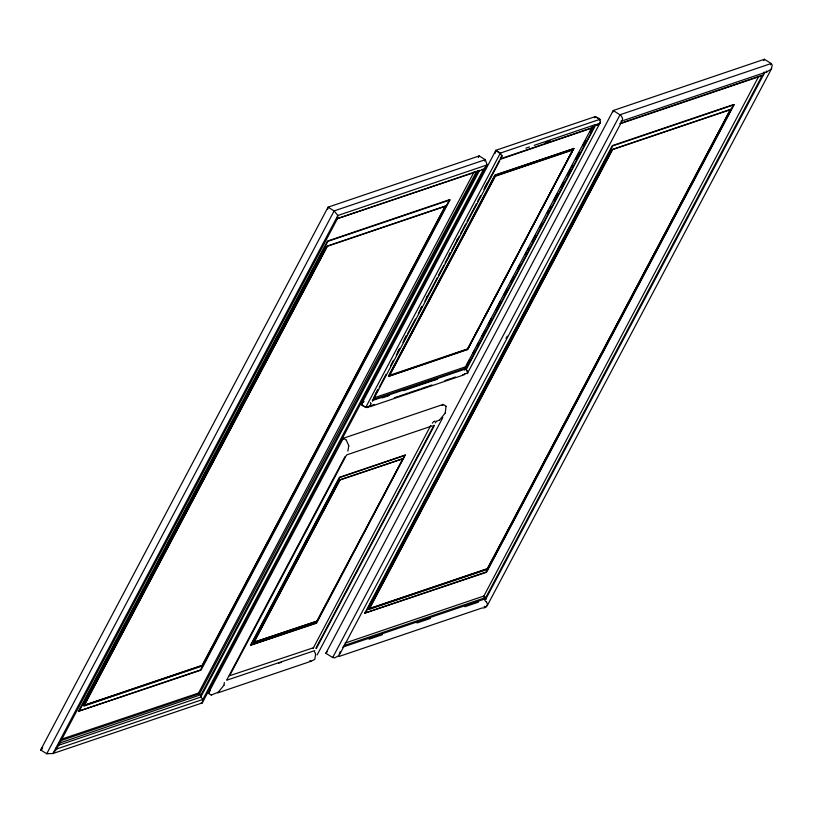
<?xml version="1.0" encoding="UTF-8"?>
<svg xmlns="http://www.w3.org/2000/svg" width="813" height="813" viewBox="0 0 813 813"><rect width="100%" height="100%" fill="white"/><g stroke="black" fill="none" stroke-linecap="round" stroke-linejoin="round"><path stroke-width="1.22" d="M224.042 685.064L224.327 682.483M464.721 369.681L464.843 368.675M464.945 367.842L592.433 126.391L593.917 127.316L594.699 126.879L466.743 368.533L465.036 366.998L373.228 398.116M495.29 153.23L495.574 150.872C496.377 150.446 504.883 156.218 500.818 157.61M445.199 413.045L446.083 406.348M198.159 693.733L474.07 171.98M327.7 209.337L328.046 207.173L479.192 155.944L485.27 159.694L487.139 164.897L202.264 702.93L52.977 753.529L46.727 753.722L40.65 749.972L328.046 207.173L334.123 210.923L337.852 215.496L337.304 218.951L56.646 749.007L52.977 753.529L337.852 215.496L487.139 164.897L483.461 169.409L202.813 699.465L202.264 702.93L201.167 702.818M342.995 439.427L343.177 438.309M313.117 648.378L430.778 425.463M314.692 650.634L226.675 680.227M315.617 654.14L314.794 659.363L311.115 661.243L217.61 692.94M347.883 451.134L348.787 445.829M495.666 151.625L495.879 150.293L595.421 116.554L599.933 119.328A2.358 2.002 9 0 1 600.268 119.694M483.369 596.996L758.702 76.402M613.022 111.93L613.246 110.507L764.393 59.278L771.232 63.505L772.259 65.192L771.12 69.278L767.076 71.727M597.088 124.978C602.504 123.881 600.563 117.499 595.116 117.143L594.74 117.59M363.025 402.252L361.521 404.051C363.492 408.106 371.206 408.167 370.799 403.157M339.783 654.16L622.463 120.294L622.514 118.068L621.051 115.588L613.246 110.507L325.85 653.306L332.69 657.524L334.865 657.798L338.787 655.654L340.251 651.589M370.413 405.159L369.712 406.205A5.132 4.35 9 0 1 368.655 407.079L367.435 407.557M339.062 656.457L482.038 607.992C485.981 608.734 489.04 604.791 486.418 601.854M600.065 122.885L467.597 373.045A5.132 2.439 39.1 0 1 467.211 373.665M78.505 711.253L327.466 241.065L449.508 199.693L449.955 199.968L200.994 670.166L78.505 711.253L200.547 669.892L449.508 199.693M78.952 711.538L327.913 241.339L449.955 199.968M83.658 705.491L326.836 246.207L445.311 206.055L202.376 665.491L83.658 705.491L202.122 665.339L445.311 206.055M83.912 705.643L327.09 246.359L446.052 206.065M327.385 246.288L83.922 706.101L202.6 665.877M478.501 157.255L479.192 155.944L478.217 157.143M476.509 171.513L199.632 693.631L61.117 740.572M479.69 170.252L200.74 697.097L57.733 745.562M484.578 160.994L485.27 159.694L334.123 210.923L46.727 753.722L48.008 753.285M211.177 695.054L208.321 693.286L343.35 438.258L443.156 404.437L446.012 406.195M375.21 394.457L377.486 390.159M397.964 351.49L399.102 349.346M404.213 339.682L406.49 335.383M420.707 308.534L421.845 306.379M426.398 297.792L427.536 295.637M449.142 254.825L450.28 252.68M456.54 240.861L457.678 238.717M484.975 187.153L487.251 182.864M373.553 397.923L378.106 389.336M379.234 387.181L380.372 385.037M380.941 383.96L386.063 374.295M390.616 365.698L393.462 360.332M396.297 354.956L399.945 348.228M402.913 342.619L406.541 335.627M407.659 333.655L415.372 319.082M418.339 313.472L421.896 306.623M424.864 301.145L429.284 292.66M429.62 292.182L437.333 277.609M438.39 275.475L443.857 265.282M445.046 263.036L450.382 252.945M451.571 250.709L454.538 245.099M454.874 244.327L459.284 236.136M460.565 233.585L465.819 223.809M467.008 221.563L473.075 209.957M473.532 209.236L476.499 203.626M477.627 201.36L480.656 195.781M483.877 189.551L487.861 182.031M488.217 181.512L491.845 174.51M492.282 173.819L495.828 166.99M496.347 166.137L499.253 160.649M499.802 159.47L593.917 127.316L466.53 367.913L372.364 399.833M372.445 401.307L499.843 160.71M226.949 679.607L345.017 456.611M230.404 674.302L346.236 455.524M388.431 376.155L494.904 175.049L573.887 148.535L467.404 349.641L388.695 376.317L467.892 349.112L573.104 149.551L495.087 175.994L389.539 375.352L495.422 176.197L573.439 149.755M388.695 376.317L495.178 175.212L573.887 148.535M250.506 645.227L339.407 477.322L405.118 455.056L316.552 623.165L250.506 645.227L316.216 622.961L405.118 455.056M250.841 645.431L339.743 477.536L405.453 455.26M253.392 642.412L317.304 621.051L253.392 642.412L339.438 479.914L403.339 458.552M253.707 642.605L339.743 480.107L403.644 458.461M339.915 480.066L253.707 642.88L317.436 621.284M316.989 620.858L403.035 458.359M573.612 148.373L467.404 349.641M389.539 375.352L467.556 348.909L573.104 149.551M594.903 117.529L595.421 116.554L594.476 117.722M442.628 405.433L443.156 404.437M434.599 421.581L434.965 420.89M315.911 648.185L433.99 425.189M316.267 648.652L434.335 425.656M466.601 365.291L469.568 359.692M473.125 352.974L474.314 350.738M477.272 345.139L478.461 342.893M482.018 336.176L484.985 330.576M488.542 323.859L491.509 318.259M495.656 310.424L498.023 305.942M499.212 303.706L500.401 301.46M503.958 294.743L506.916 289.143M510.473 282.426L513.44 276.827M517.596 268.991L519.964 264.51M525.3 254.428L526.489 252.193M527.667 249.957L528.856 247.711M532.413 240.994L535.381 235.394M539.527 227.559L541.905 223.077M547.24 212.996L548.419 210.76M549.608 208.524L550.797 206.278M553.755 200.679L557.322 193.961M560.879 187.244L563.836 181.645M567.393 174.927L570.36 169.328M571.549 167.092L572.728 164.846M575.695 159.246L579.252 152.529M582.809 145.812L585.777 140.212M589.923 132.377L592.301 127.895M464.569 369.976L466.347 366.622M465.321 373.574L464.589 373.909M596.712 125.415L597.535 123.85M599.415 120.314L599.933 119.328L500.391 153.068L365.718 407.415L361.216 404.64L495.879 150.293L500.391 153.068A2.358 1.118 39.1 0 1 500.808 153.413M317.131 654.953L442.821 417.557M506.042 338.391L507.231 336.155M364.783 613.124L612.311 145.618L733.631 104.501L734.078 104.775L486.54 572.281L364.783 613.124L486.103 572.006L733.631 104.501M365.23 613.398L612.758 145.893L734.078 104.775M368.858 608.825L612.037 149.541L730.501 109.389L487.576 568.826L368.858 608.825L487.322 568.673L730.501 109.389M369.112 608.988L612.291 149.694L731.253 109.399L487.8 569.212L369.122 609.435L612.585 149.622M763.702 60.589L764.393 59.278L763.488 60.386M343.909 645.624L485.768 597.545L762.106 75.629L620.248 123.708M342.68 647.148L486.062 598.551L763.986 73.851M766.405 72.631L767.086 71.331M770.541 64.806L771.232 63.505L620.085 114.735L332.69 657.524L333.198 657.351M487.17 605.787L771.801 68.221M467.658 372.964L467.079 370.525M622.362 120.466L620.919 121.269M467.566 373.086L466.235 373.35M41.849 748.488L40.65 749.972L41.93 749.535M41.961 748.356L42.683 747.472M362.192 403.441L361.216 404.64L362.222 404.295M363.34 402.029L363.807 401.439M208.311 693.011L209.307 691.792M209.602 691.426L210.15 690.755M442.059 405.494L442.851 404.518M432.323 423.187L433.654 421.551M435.199 422.902L436.469 421.337M218.443 692.015L223.982 685.196M439.599 419.996L445.138 413.177M327.354 651.457L325.85 653.306L326.359 653.134M363.218 402.029L363.777 401.358M478.644 170.517L477.627 171.096M211.37 695.054L218.321 692.107M436.591 421.246L439.477 420.077M525.909 148.149L529.476 146.94M534.253 145.324L595.035 124.724M545.35 142.356L550.055 140.761M500.33 158.82L594.496 126.909M623.612 120.426L766.588 71.961M336.897 218.778L478.135 170.913L200.537 695.776M619.923 123.495L763.326 74.887M372.334 400.575L466.499 368.655M385.311 396.52L388.899 395.301M433.146 380.311L436.733 379.092M382.008 397.964L389.234 395.514M403.583 390.647L437.323 379.214M367.232 406.906L365.718 407.415A2.358 2.002 9 0 0 366.226 407.577M368.411 406.51L374.295 404.508M394.305 397.73L397.831 396.531M399.01 396.134L403.715 394.539M404.894 394.142L408.431 392.943M409.6 392.547L415.484 390.555M416.663 390.149L420.199 388.96M421.378 388.553L427.262 386.561M428.431 386.165L431.967 384.966M444.914 380.575L450.798 378.584M451.977 378.187L455.504 376.988M462.567 374.59L463.237 374.366M370.118 406.673L464.284 374.752M346.734 454.884L432.333 425.88M229.276 675.847L313.645 647.687M278.747 663.174L281.125 662.371M60.914 739.383L198.636 693.011M344.997 643.093L483.511 596.142L485.768 597.545M59.227 743.204L200.252 694.912M208.321 693.286L209.5 692.889M369.041 639.221L382.445 634.679M417.028 622.961L430.473 618.408M464.853 606.752L478.511 602.128M485.971 606.691L484.152 606.437M481.977 169.378L483.461 169.409L336.704 218.86M485.818 599.211L486.083 598.592M465.066 373.563L465.26 373.685A2.358 1.118 39.1 0 0 465.697 373.868M343.35 438.258L346.206 440.026M309.916 660.563L310.983 661.223M199.297 693.418L199.835 694.058M314.55 651.741L315.607 654.038M346.328 440.158L348.777 445.727M56.117 747.797L56.646 749.007L202.813 699.465L200.669 696.65M595.197 126.137A1.25 1.037 11 0 1 595.472 124.816M596.325 124.633A1.25 1.037 11 0 1 596.955 124.846M466.916 370.464A1.209 0.528 38.4 0 1 466.012 369.407A1.209 0.528 38.4 0 1 466.642 369.082M370.596 403.116A1.209 0.996 11 0 1 370.332 402.882M370.677 403.39A3.445 2.927 9 0 1 370.718 403.939M466.957 370.758A3.455 1.636 39.1 0 1 467.231 371.216M500.391 157.336A1.209 0.528 38.4 0 1 500.656 157.468M501.987 155.273A5.132 2.439 39.1 0 1 502.099 156.157M501.296 157.305A3.455 1.636 39.1 0 1 500.94 157.376M600.533 121.869A5.132 4.35 9 0 1 599.964 122.987L597.86 124.582A3.455 2.927 9 0 1 597.22 124.745M764.179 73.668A1.982 1.687 9 0 1 764.179 71.981M766.222 71.249A1.982 1.687 9 0 1 766.913 71.503M486.164 601.752A1.982 0.945 39.1 0 1 484.761 599.984A1.982 0.945 39.1 0 1 485.828 599.384"/></g></svg>
